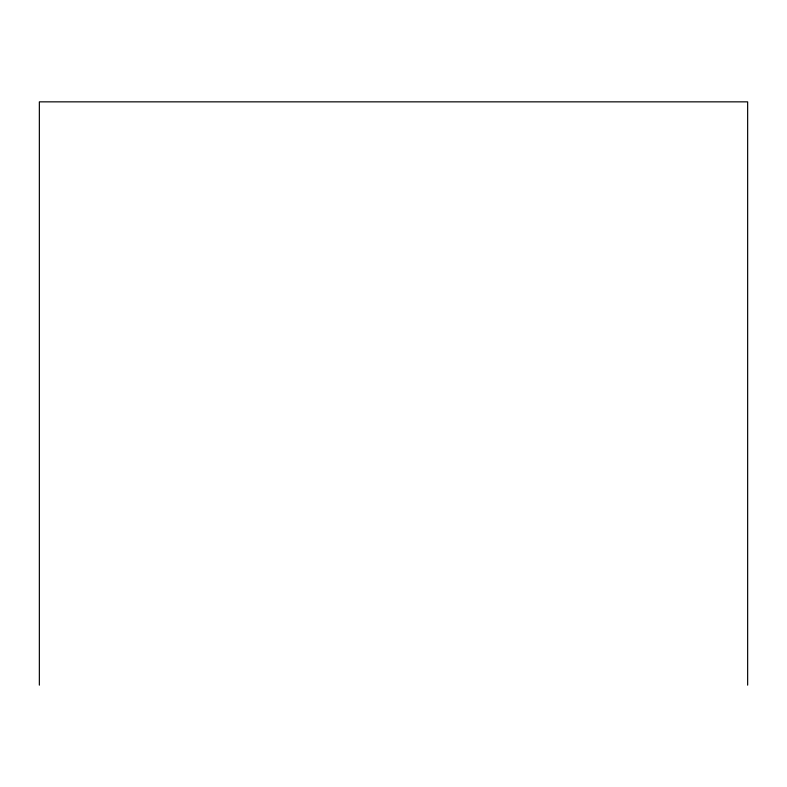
<?xml version="1.0" encoding="UTF-8"?>
<svg xmlns="http://www.w3.org/2000/svg" width="787" height="787" viewBox="0 0 787 787"><rect width="100%" height="100%" fill="white"/><g stroke="black" fill="none" stroke-linecap="round" stroke-linejoin="round"><path stroke-width="1.18" d="M747.65 685.152L747.65 101.848L39.35 101.848L39.35 685.152"/></g></svg>
